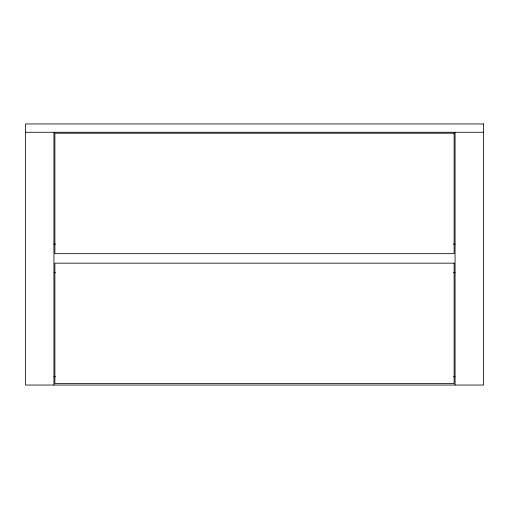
<?xml version="1.0" encoding="UTF-8"?>
<svg xmlns="http://www.w3.org/2000/svg" width="509" height="509" viewBox="0 0 509 509"><rect width="100%" height="100%" fill="white"/><g stroke="black" fill="none" stroke-linecap="round" stroke-linejoin="round"><path stroke-width="0.76" d="M25.45 132.264L483.55 132.264M53.935 244.174L55.519 244.174M453.481 244.174L455.065 244.174M53.935 272.659L55.519 272.659M453.481 272.659L455.065 272.659M53.935 376.736L55.519 376.736M453.481 376.736L455.065 376.736M455.065 132.264L455.065 385.046M53.935 132.264L53.935 385.046M483.55 123.954L25.45 123.954L25.45 385.046L483.55 385.046L483.55 123.954M454.117 133.212L54.883 133.212L54.883 253.667L454.117 253.667L454.117 133.212M454.117 263.166L54.883 263.166L54.883 383.621L454.117 383.621L454.117 263.166"/></g></svg>
